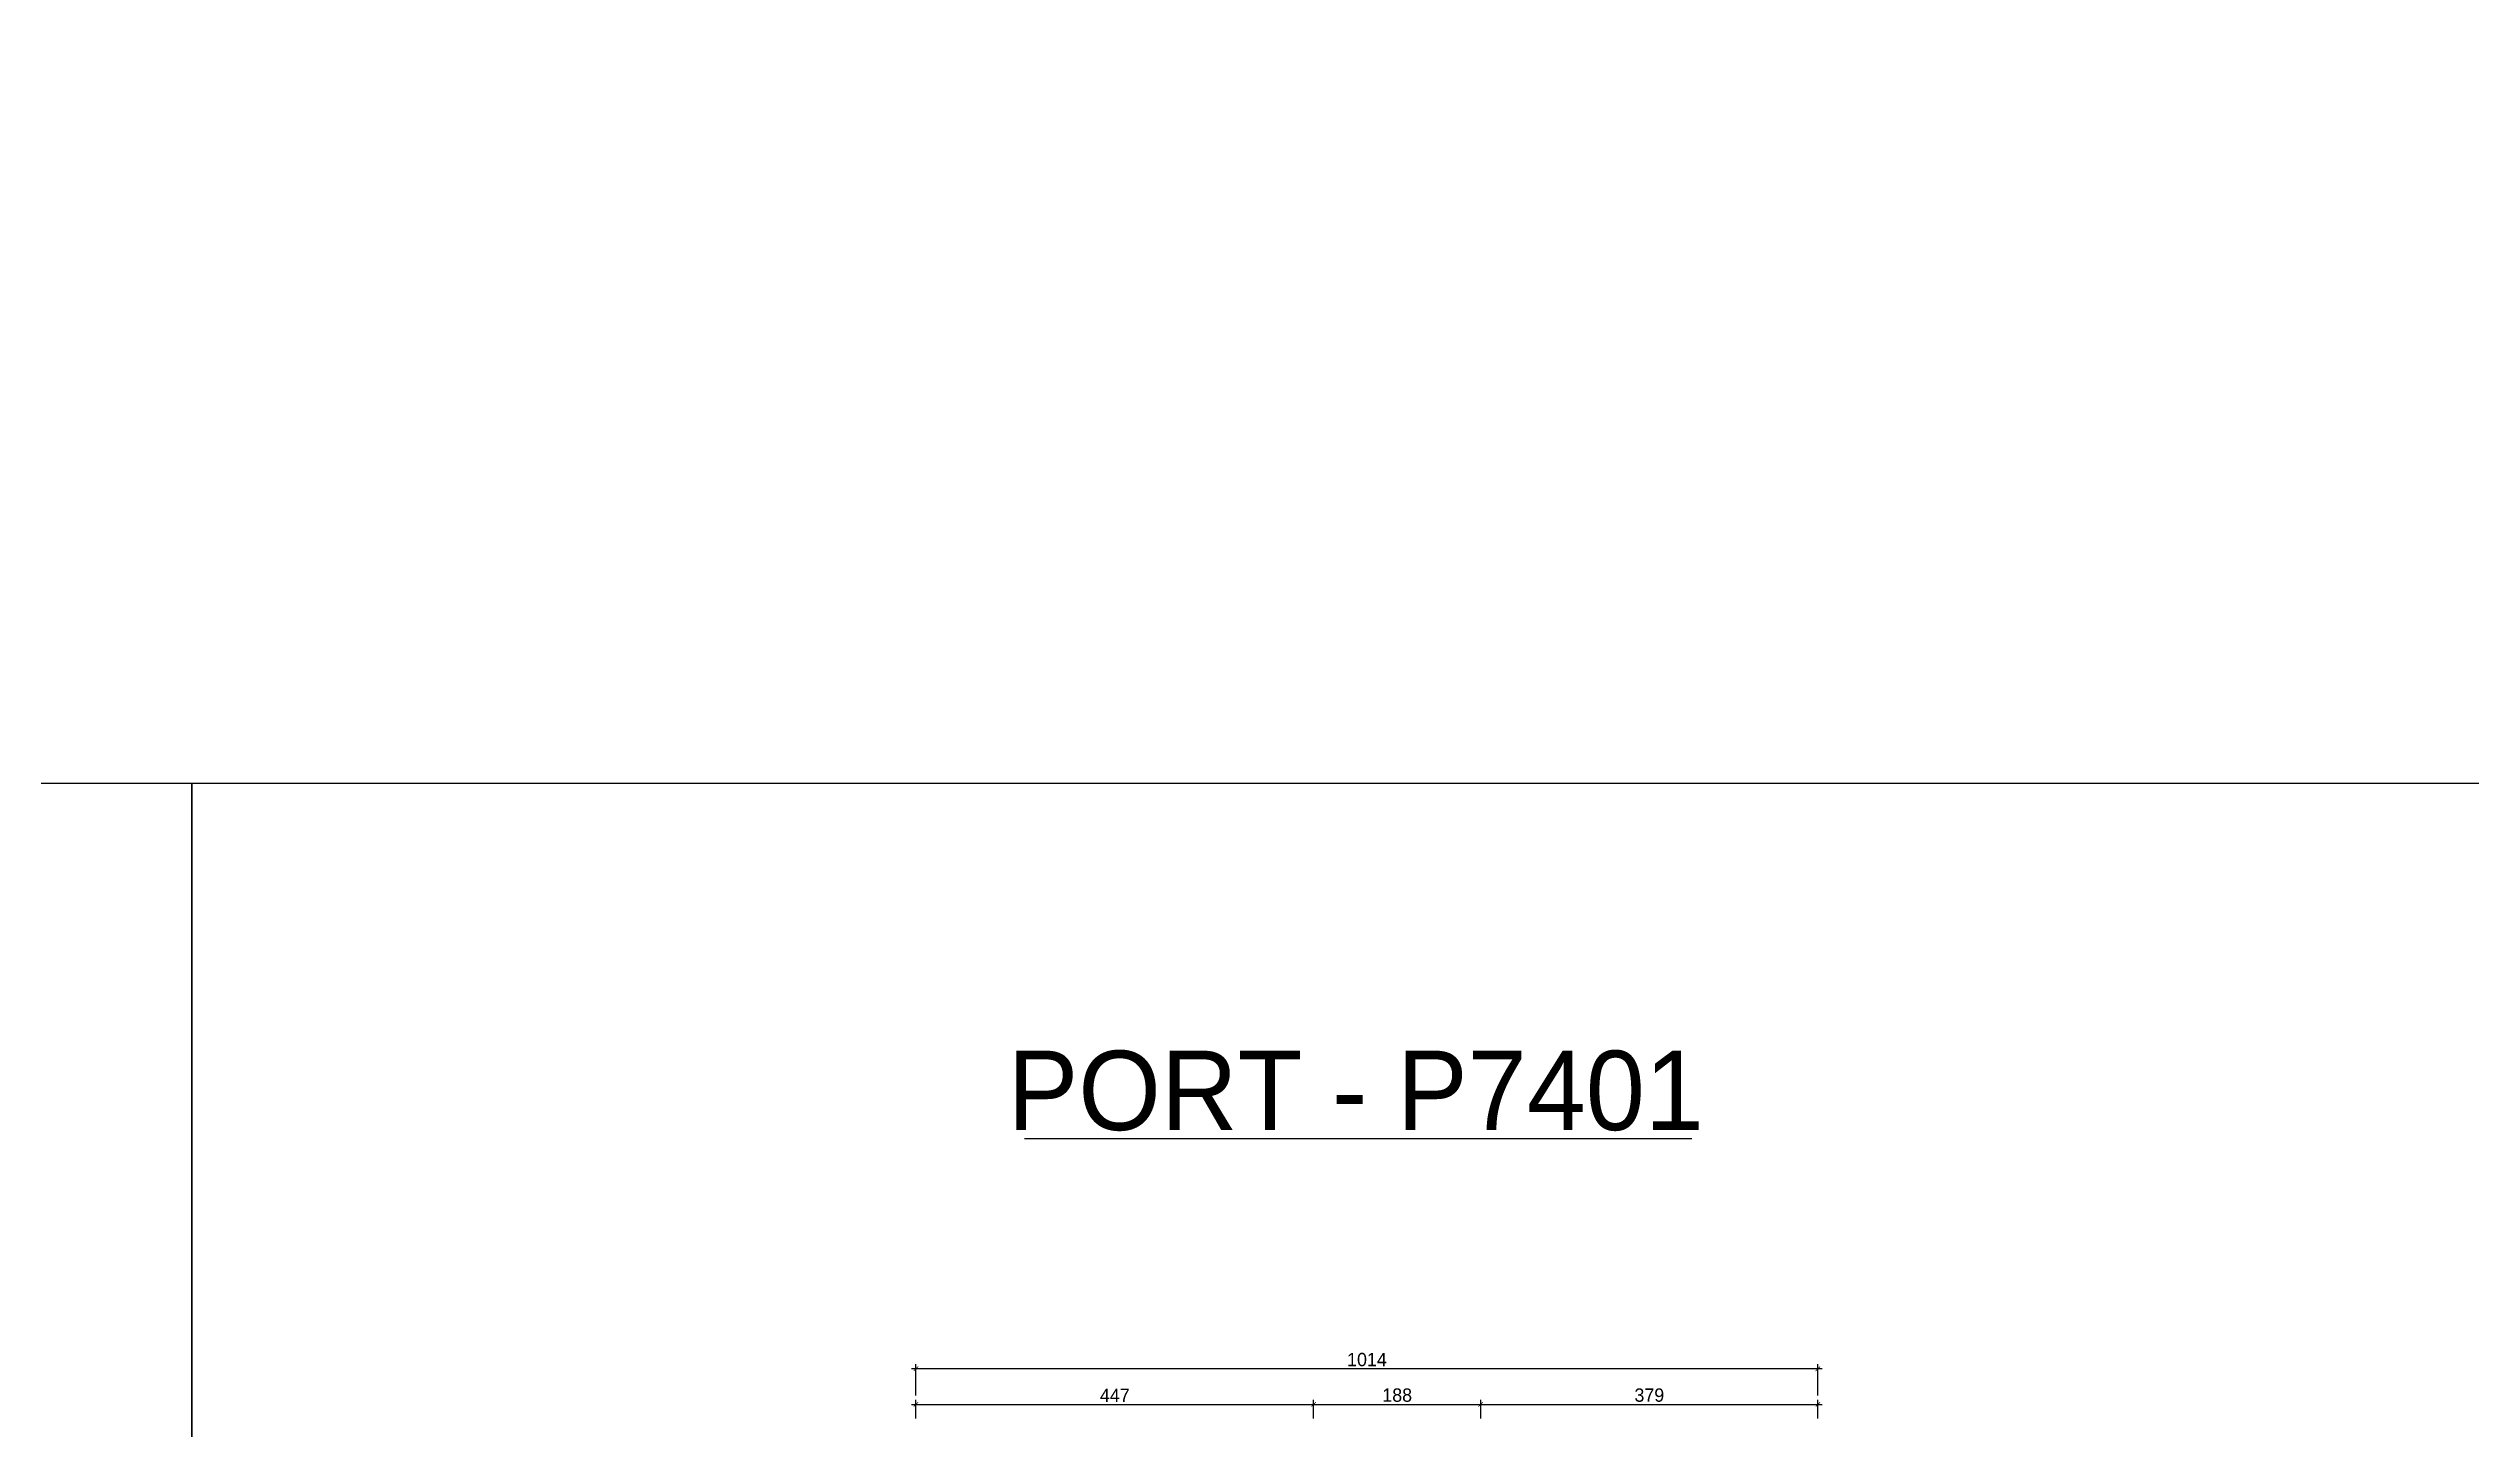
# Model space of a CAD drawing. Header units: inches. Extents: x 321 to 21697, y 7 to 6462.
# Drawn here: x 13519 to 16244, y 4909 to 6462 of the extents above; entities that cross this region are included whole.
import ezdxf

# ---------------------------------------------------------------- set-up
doc = ezdxf.new("R2010")
doc.units = ezdxf.units.IN
doc.header["$MEASUREMENT"] = 0
doc.styles.add('DIŞ ÖLÇÜ', font='FRAMDCN.TTF', dxfattribs={"height": 15})
doc.styles.get("Standard").update_dxf_attribs({"font": 'arial.ttf'})
doc.dimstyles.new('YAZI STİLİ', dxfattribs={"dimscale": 0.5, "dimtxt": 15, "dimasz": 10, "dimexe": 10, "dimexo": 10, "dimgap": 5, "dimtad": 1, "dimdec": 0, "dimtxsty": 'DIŞ ÖLÇÜ', "dimblk": 'ARCHTICK', "dimcen": 2.5, "dimdle": 10, "dimadec": 0, "dimazin": 0, "dimtfac": 1, "dimtdec": 0, "dimtix": 1, "dimtmove": 0, "dimatfit": 3, "dimldrblk": 'ARCHTICK', "dimfxl": 60, "dimfxlon": 1, "dimlwd": -1, "dimlwe": -1, "dimarcsym": 0})

# ---------------------------------------------------------------- blocks, each defined once
blk = doc.blocks.new('_ArchTick')
at = {"color": 0, "linetype": 'ByBlock', "const_width": 0.15}
blk.add_lwpolyline([(-0.5, -0.5), (0.5, 0.5)], dxfattribs=at)
blk = doc.blocks.new('*D466')
at = {"color": 0, "transparency": 16777216}
for p, q in [((14489.8, 4936.9), (14946.8, 4936.9)), ((14494.8, 4920.8), (14494.8, 4941.9)), ((14941.8, 4920.8), (14941.8, 4941.9))]:
    blk.add_line(p, q, dxfattribs=at)
at = {"layer": 'Defpoints', "color": 0, "transparency": 16777216}
for p in [(14941.8, 4936.9), (14494.8, 4915.8), (14941.8, 4915.8)]:
    blk.add_point(p, dxfattribs=at)
at = {"color": 0, "transparency": 16777216, "xscale": 5, "yscale": 5, "zscale": 5, "rotation": 180}
blk.add_blockref('_ArchTick', (14494.8, 4936.9), dxfattribs=at)
at = {"color": 0, "transparency": 16777216, "xscale": 5, "yscale": 5, "zscale": 5}
blk.add_blockref('_ArchTick', (14941.8, 4936.9), dxfattribs=at)
at = {"color": 0, "transparency": 16777216, "insert": (14718.3, 4947), "char_height": 15, "attachment_point": 5, "style": 'DIŞ ÖLÇÜ'}
blk.add_mtext('447', dxfattribs=at)
blk = doc.blocks.new('*D467')
at = {"color": 0, "transparency": 16777216}
for p, q in [((14936.8, 4936.9), (15134.8, 4936.9)), ((14941.8, 4920.8), (14941.8, 4941.9)), ((15129.8, 4920.8), (15129.8, 4941.9))]:
    blk.add_line(p, q, dxfattribs=at)
at = {"layer": 'Defpoints', "color": 0, "transparency": 16777216}
for p in [(15129.8, 4936.9), (14941.8, 4915.8), (15129.8, 4915.8)]:
    blk.add_point(p, dxfattribs=at)
at = {"color": 0, "transparency": 16777216, "xscale": 5, "yscale": 5, "zscale": 5, "rotation": 180}
blk.add_blockref('_ArchTick', (14941.8, 4936.9), dxfattribs=at)
at = {"color": 0, "transparency": 16777216, "xscale": 5, "yscale": 5, "zscale": 5}
blk.add_blockref('_ArchTick', (15129.8, 4936.9), dxfattribs=at)
at = {"color": 0, "transparency": 16777216, "insert": (15035.8, 4947.2), "char_height": 15, "attachment_point": 5, "style": 'DIŞ ÖLÇÜ'}
blk.add_mtext('188', dxfattribs=at)
blk = doc.blocks.new('*D468')
at = {"color": 0, "transparency": 16777216}
for p, q in [((15124.8, 4936.9), (15513.8, 4936.9)), ((15129.8, 4920.8), (15129.8, 4941.9)), ((15508.8, 4920.8), (15508.8, 4941.9))]:
    blk.add_line(p, q, dxfattribs=at)
at = {"layer": 'Defpoints', "color": 0, "transparency": 16777216}
for p in [(15508.8, 4936.9), (15129.8, 4915.8), (15508.8, 4915.8)]:
    blk.add_point(p, dxfattribs=at)
at = {"color": 0, "transparency": 16777216, "xscale": 5, "yscale": 5, "zscale": 5, "rotation": 180}
blk.add_blockref('_ArchTick', (15129.8, 4936.9), dxfattribs=at)
at = {"color": 0, "transparency": 16777216, "xscale": 5, "yscale": 5, "zscale": 5}
blk.add_blockref('_ArchTick', (15508.8, 4936.9), dxfattribs=at)
at = {"color": 0, "transparency": 16777216, "insert": (15319.3, 4947.2), "char_height": 15, "attachment_point": 5, "style": 'DIŞ ÖLÇÜ'}
blk.add_mtext('379', dxfattribs=at)
blk = doc.blocks.new('*D469')
at = {"color": 0, "transparency": 16777216}
for p, q in [((15513.8, 4976.9), (14489.8, 4976.9)), ((14494.8, 4946.9), (14494.8, 4981.9)), ((15508.8, 4946.9), (15508.8, 4981.9))]:
    blk.add_line(p, q, dxfattribs=at)
at = {"layer": 'Defpoints', "color": 0, "transparency": 16777216}
for p in [(14494.8, 4976.9), (14494.8, 4921.6), (15508.8, 4921.6)]:
    blk.add_point(p, dxfattribs=at)
at = {"color": 0, "transparency": 16777216, "xscale": 5, "yscale": 5, "zscale": 5, "rotation": 180}
blk.add_blockref('_ArchTick', (14494.8, 4976.9), dxfattribs=at)
at = {"color": 0, "transparency": 16777216, "xscale": 5, "yscale": 5, "zscale": 5}
blk.add_blockref('_ArchTick', (15508.8, 4976.9), dxfattribs=at)
at = {"color": 0, "transparency": 16777216, "insert": (15001.8, 4987.2), "char_height": 15, "attachment_point": 5, "style": 'DIŞ ÖLÇÜ'}
blk.add_mtext('1014', dxfattribs=at)

msp = doc.modelspace()

# ---------------------------------------------------------------- linework, layer by layer
msp.add_line((15367, 5235.5), (14616.8, 5235.5))
for points in [[(11008.9, 5635.5), (13680.8, 5635.5), (13680.8, 3113.1), (11008.9, 3113.1)], [(13680.8, 5635.5), (16352.7, 5635.5), (16352.7, 3113.1), (13680.8, 3113.1)]]:
    msp.add_lwpolyline(points, close=True)

# ---------------------------------------------------------------- texts
at = {"color": 1, "insert": (13383.4, 5334.6), "char_height": 89.289, "attachment_point": 1}
msp.add_mtext_dynamic_manual_height_columns('\\pxqc;{\\fFranklin Gothic Medium Cond|b0|i0|c162|p34;PORT - P7401}', width=3211.538, gutter_width=18.6, heights=[687.6], dxfattribs=at)

# ---------------------------------------------------------------- dimensions: what is measured, and where the dimension line sits
for base, p1, p2, picture, middle in [((14494.8, 4976.9), (15508.8, 4921.6), (14494.8, 4921.6), '*D469', (15001.8, 4987.2)), ((14941.8, 4936.9), (14494.8, 4915.8), (14941.8, 4915.8), '*D466', (14718.3, 4947)), ((15129.8, 4936.9), (14941.8, 4915.8), (15129.8, 4915.8), '*D467', (15035.8, 4947.2)), ((15508.8, 4936.9), (15129.8, 4915.8), (15508.8, 4915.8), '*D468', (15319.3, 4947.2))]:
    dim = msp.add_linear_dim(base=base, p1=p1, p2=p2, dimstyle='YAZI STİLİ')
    dim.commit()
    dim.dimension.update_dxf_attribs({"geometry": picture, "text_midpoint": middle})

doc.saveas('drawing.dxf')
